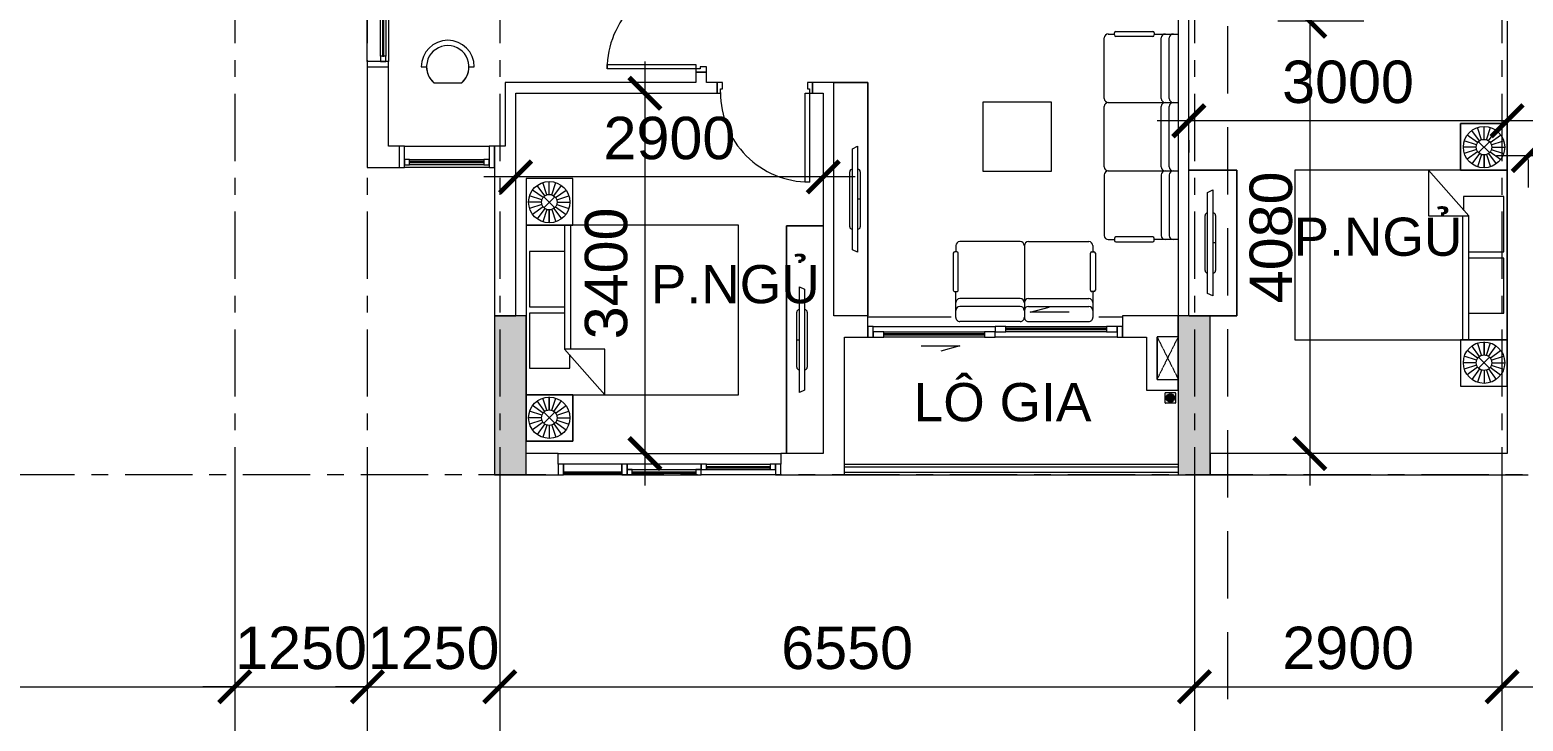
# Model space of a CAD drawing. Header units: millimetres. Extents: x -20144 to 126922, y -42414 to 48263.
# Drawn here: x 6019 to 20100, y -2325 to 4198 of the extents above; entities that cross this region are included whole.
import ezdxf

# ---------------------------------------------------------------- set-up
doc = ezdxf.new("R2010")
doc.units = ezdxf.units.MM
for name, pattern in [('Dash', [6.35, 3.175, -3.175]), ('Grid Line', [22.225, 12.7, -3.175, 3.175, -3.175]), ('HIDDEN2', [4.7625, 3.175, -1.5875])]:
    doc.linetypes.add(name, pattern=pattern)
for name, color, linetype, lineweight in [('A-DETL-GENF', 31, 'Continuous', 5), ('A-DETL-GENF-HDLN', 161, 'Dash', 5), ('CHU', 181, 'Continuous', 5), ('CUA', 31, 'Continuous', 9), ('DIM', 1, 'Continuous', 5), ('KI-HIEU-1', 151, 'Continuous', 9), ('LC.HA', 8, 'Continuous', 9), ('NET CAT', 3, 'Continuous', 5), ('NET THAY 1', 41, 'Continuous', 5), ('NET-CAT', 3, 'Continuous', 15), ('NET-THAY', 2, 'Continuous', 9), ('THIET BI', 44, 'Continuous', 5), ('THIET-BI', 44, 'Continuous', 5), ('TRUC', 225, 'Continuous', 5)]:
    doc.layers.add(name, color=color, linetype=linetype, lineweight=lineweight)
doc.styles.add('Arial_2', font='arial.ttf', dxfattribs={"height": 360})
doc.styles.add('TA1', font='arial.ttf')
doc.dimstyles.new('D_200_KTx2', dxfattribs={"dimtxt": 400, "dimasz": 300, "dimexe": 300, "dimexo": 300, "dimgap": 160, "dimtad": 1, "dimdec": 0, "dimzin": 9, "dimtxsty": 'TA1', "dimblk": 'ARCHTICK', "dimcen": 1, "dimdle": 300, "dimclrd": 256, "dimclre": 256, "dimclrt": 7, "dimadec": 0, "dimazin": 0, "dimtfac": 1, "dimtdec": 0, "dimtix": 1, "dimtmove": 1, "dimatfit": 3, "dimldrblk": 'ARCHTICK', "dimfxl": 0, "dimtolj": 1, "dimtzin": 0, "dimlwd": -1, "dimlwe": -1, "dimarcsym": 0})

# ---------------------------------------------------------------- blocks, each defined once
blk = doc.blocks.new('CUA LO GIA _LUA_ - CUA LO GIA _LUA_ 2400-1424749-MẶT BẰNG TẦNG 24')
at = {"layer": 'CUA'}
for p, q in [((332, 184), (511, 232)), ((697, 184), (332, 184)), ((-1150, 100), (-1200, 100)), ((-1200, 100), (-1200, 0)), ((-1150, 0), (-1150, 100)), ((-1150, 100), (0, 100)), ((-1050, 50), (-1150, 50)), ((-1150, 50), (-1150, 0)), ((-1150, 0), (-1050, 0)), ((-1050, 0), (-1050, 50)), ((-1050, 50), (-100, 50)), ((-100, 30), (-1050, 30)), ((-1050, 30), (-1050, 20)), ((-1050, 20), (-100, 20)), ((-100, 0), (-1050, 0)), ((0, 50), (-100, 50)), ((-100, 50), (-100, 0)), ((-100, 20), (-100, 30)), ((-100, 0), (0, 0)), ((100, 100), (0, 100)), ((0, 100), (0, 50)), ((0, 0), (0, 50)), ((0, 50), (100, 50)), ((100, 50), (100, 100)), ((100, 100), (1050, 100)), ((1050, 80), (100, 80)), ((100, 80), (100, 70)), ((100, 70), (1050, 70)), ((1050, 50), (100, 50)), ((1150, 100), (1050, 100)), ((1050, 100), (1050, 50)), ((1050, 70), (1050, 80)), ((1050, 50), (1150, 50)), ((1150, 50), (1150, 100)), ((1200, 100), (1150, 100)), ((1150, 100), (1150, 0)), ((1200, 0), (1200, 100)), ((-1200, 0), (-1150, 0)), ((-697, -134), (-332, -134)), ((-332, -134), (-511, -182)), ((1150, 0), (0, 0)), ((1150, 0), (1200, 0))]:
    blk.add_line(p, q, dxfattribs=at)
blk = doc.blocks.new('X-PHONG NGU 2 - X-PHONG NGU 2_Recovery_-1759957-MẶT BẰNG TẦNG 24')
at = {"layer": 'CUA'}
for p, q in [((-1000, 0), (-1050, 0)), ((-1050, 0), (-1050, -100)), ((-450, 0), (-1000, 0)), ((-1000, 0), (-1000, -75)), ((-1000, -100), (-1000, 0)), ((-450, -75), (-450, 0)), ((-400, 0), (-450, 0)), ((-450, 0), (-450, -100)), ((300, 0), (-400, 0)), ((-400, 0), (-400, -50)), ((-400, -100), (-400, 0)), ((300, -50), (300, 0)), ((350, 0), (300, 0)), ((300, 0), (300, -50)), ((350, -50), (350, 0)), ((350, 0), (950, 0)), ((1000, 0), (950, 0)), ((950, 0), (950, -50)), ((1050, 0), (1000, 0)), ((1000, 0), (1000, -100)), ((1000, -50), (1000, 0)), ((1050, -100), (1050, 0)), ((-1050, -100), (-1000, -100)), ((-450, -75), (-1000, -75)), ((-1000, -75), (-1000, -85)), ((-1000, -75), (-450, -75)), ((-1000, -85), (-450, -85)), ((-450, -100), (-1000, -100)), ((-450, -85), (-450, -75)), ((-450, -100), (-400, -100)), ((-400, -50), (300, -50)), ((-350, -50), (-400, -50)), ((-400, -50), (-400, -100)), ((-400, -100), (-350, -100)), ((-350, -100), (-350, -50)), ((250, -75), (-350, -75)), ((-350, -75), (-350, -85)), ((-350, -85), (250, -85)), ((250, -85), (-350, -85)), ((-350, -85), (-350, -100)), ((-350, -100), (250, -100)), ((300, -50), (250, -50)), ((250, -50), (250, -100)), ((250, -85), (250, -75)), ((250, -100), (250, -85)), ((250, -100), (300, -100)), ((300, -50), (350, -50)), ((300, -100), (300, -50)), ((1000, -100), (300, -100)), ((950, -25), (350, -25)), ((350, -25), (350, -35)), ((350, -35), (950, -35)), ((950, -35), (350, -35)), ((350, -35), (350, -50)), ((350, -50), (950, -50)), ((950, -35), (950, -25)), ((950, -50), (950, -35)), ((950, -50), (1000, -50)), ((1000, -100), (1050, -100))]:
    blk.add_line(p, q, dxfattribs=at)
blk = doc.blocks.new('Railing - Railing-1434362-MẶT BẰNG TẦNG 24')
at = {"layer": 'NET THAY 1'}
for p, q in [((13700, 50), (13700, 100)), ((13700, 100), (16848, 100, 0)), ((13700, 50), (16848, 50, 0)), ((16848, 100, 0), (16848, 50, 0))]:
    blk.add_line(p, q, dxfattribs=at)
blk = doc.blocks.new('X-SOFA - X-SOFA-1305587-MẶT BẰNG TẦNG 24')
at = {"layer": 'THIET BI'}
for p, q in [((-644, 993), (-296, 993)), ((-754, 361), (-754, 932)), ((-716, 969), (-658, 969)), ((-658, 960), (-658, 979)), ((-296, 946), (-644, 946)), ((-282, 979), (-282, 960)), ((-282, 969), (-104, 969)), ((-217, 361), (-217, 932)), ((-141, 361), (-141, 932)), ((-104, 969), (-54, 969)), ((-1250, 325), (-1900, 325)), ((-1900, 325), (-1900, -325)), ((-1900, 325), (-1900, -325)), ((-1250, 325), (-1900, 325)), ((-1250, -325), (-1250, 325)), ((-1250, -325), (-1250, 325)), ((-754, -285), (-754, 285)), ((-716, 323), (-104, 323)), ((-217, -285), (-217, 285)), ((-141, -285), (-141, 285)), ((-104, 323), (-54, 323)), ((-1900, -325), (-1250, -325)), ((-1900, -325), (-1250, -325)), ((-754, -361), (-754, -932)), ((-716, -323), (-54, -323)), ((-217, -361), (-217, -932)), ((-141, -361), (-141, -932)), ((-716, -969), (-658, -969)), ((-658, -960), (-658, -979)), ((-296, -946), (-644, -946)), ((-282, -979), (-282, -960)), ((-104, -969), (-282, -969)), ((-54, -969), (-104, -969)), ((-644, -993), (-296, -993))]:
    blk.add_line(p, q, dxfattribs=at)
for centre, radius, start, end in [((-644, 979), 14.1, 90, 180), ((-296, 979), 14.1, 360, 90), ((-716, 932), 37.7, 90, 180), ((-644, 960), 14.1, 180, 270), ((-296, 960), 14.1, 270, 0), ((-179, 932), 37.7, 90, 180), ((-104, 932), 37.7, 90, 180), ((-716, 361), 37.7, 180, 270), ((-716, 285), 37.7, 90, 180), ((-179, 361), 37.7, 180, 270), ((-179, 285), 37.7, 90, 180), ((-104, 361), 37.7, 180, 270), ((-104, 285), 37.7, 90, 180), ((-716, -285), 37.7, 180, 270), ((-716, -361), 37.7, 90, 180), ((-179, -285), 37.7, 180, 270), ((-179, -361), 37.7, 90, 180), ((-104, -285), 37.7, 180, 270), ((-104, -361), 37.7, 90, 180), ((-716, -932), 37.7, 180, 270), ((-644, -960), 14.1, 90, 180), ((-644, -979), 14.1, 180, 270), ((-296, -960), 14.1, 360, 90), ((-296, -979), 14.1, 270, 0), ((-179, -932), 37.7, 180, 270), ((-104, -932), 37.7, 180, 270)]:
    blk.add_arc(centre, radius, start, end, dxfattribs=at)
blk = doc.blocks.new('X-SOFA - X-SOFA-1424752-MẶT BẰNG TẦNG 24')
at = {"layer": 'THIET BI'}
for p, q in [((-754, 38), (-754, 608)), ((-716, 646), (-658, 646)), ((-658, 637), (-658, 656)), ((-644, 670), (-296, 670)), ((-296, 623), (-644, 623)), ((-282, 656), (-282, 637)), ((-282, 646), (-104, 646)), ((-217, 38), (-217, 608)), ((-141, 38), (-141, 608)), ((-104, 646), (-38, 646)), ((0, 38), (0, 608)), ((-716, 0), (-104, 0)), ((-104, 0), (-38, 0)), ((-754, -38), (-754, -608)), ((-217, -38), (-217, -608)), ((-141, -38), (-141, -608)), ((0, -38), (0, -608)), ((-716, -646), (-658, -646)), ((-658, -637), (-658, -656)), ((-296, -623), (-644, -623)), ((-644, -670), (-296, -670)), ((-282, -656), (-282, -637)), ((-104, -646), (-282, -646)), ((-38, -646), (-104, -646))]:
    blk.add_line(p, q, dxfattribs=at)
for centre, radius, start, end in [((-716, 608), 37.7, 90, 180), ((-644, 656), 14.1, 90, 180), ((-644, 637), 14.1, 180, 270), ((-296, 656), 14.1, 0, 90), ((-296, 637), 14.1, 270, 0), ((-179, 608), 37.7, 90, 180), ((-104, 608), 37.7, 90, 180), ((-38, 608), 37.7, 360, 90), ((-716, 38), 37.7, 180, 270), ((-179, 38), 37.7, 180, 270), ((-104, 38), 37.7, 180, 270), ((-38, 38), 37.7, 270, 0), ((-716, -38), 37.7, 90, 180), ((-179, -38), 37.7, 90, 180), ((-104, -38), 37.7, 90, 180), ((-38, -38), 37.7, 360, 90), ((-716, -608), 37.7, 180, 270), ((-644, -637), 14.1, 90, 180), ((-644, -656), 14.1, 180, 270), ((-296, -637), 14.1, 360, 90), ((-296, -656), 14.1, 270, 0), ((-179, -608), 37.7, 180, 270), ((-104, -608), 37.7, 180, 270), ((-38, -608), 37.7, 270, 0)]:
    blk.add_arc(centre, radius, start, end, dxfattribs=at)
blk = doc.blocks.new('X-TV - X-TV-1732794-MẶT BẰNG TẦNG 24')
at = {"layer": 'THIET BI'}
for p, q in [((2150, 346), (0, 346)), ((0, 346), (2150, 346)), ((2150, 0), (2150, 346)), ((2150, 346), (2150, 0)), ((575, 225), (1575, 225)), ((597, 175), (575, 225)), ((1552, 175), (597, 175)), ((815, 250), (1335, 250)), ((1335, 150), (815, 150)), ((1075, 250), (1075, 225)), ((1575, 225), (1552, 175))]:
    blk.add_line(p, q, dxfattribs=at)
for centre, start_param, end_param in [((815, 225), 0, 1.570796), ((815, 175), 1.570796, 3.141593), ((1335, 225), 4.712389, 6.283185), ((1335, 175), 3.141593, 4.712389)]:
    blk.add_ellipse(centre, major_axis=(0, 25), ratio=0.9, start_param=start_param, end_param=end_param, dxfattribs=at)
blk = doc.blocks.new('X-TV - X-TV-1732795-MẶT BẰNG TẦNG 24')
at = {"layer": 'THIET BI'}
for p, q in [((2200, 321), (0, 321)), ((0, 321), (0, 0)), ((0, 321), (2200, 321)), ((0, 0), (0, 321)), ((600, 225), (1600, 225)), ((623, 175), (600, 225)), ((1578, 175), (623, 175)), ((840, 250), (1360, 250)), ((1360, 150), (840, 150)), ((1100, 250), (1100, 225)), ((1600, 225), (1578, 175))]:
    blk.add_line(p, q, dxfattribs=at)
for centre, start_param, end_param in [((840, 225), 0, 1.570796), ((840, 175), 1.570796, 3.141593), ((1360, 225), 4.712389, 6.283185), ((1360, 175), 3.141593, 4.712389)]:
    blk.add_ellipse(centre, major_axis=(0, 25), ratio=0.9, start_param=start_param, end_param=end_param, dxfattribs=at)
blk = doc.blocks.new('X-GIUONG1 - X-GIUONG-1305651-MẶT BẰNG TẦNG 24')
at = {"layer": 'THIET BI'}
for p, q in [((-800, 0), (-1239, 0)), ((-1239, 0), (-1239, -439)), ((-1239, 0), (-800, 0)), ((-1239, -439), (-1239, 0)), ((-1076, -174), (-1174, -103)), ((-1060, -158), (-1131, -60)), ((-1039, -148), (-1077, -32)), ((-1017, -144), (-1017, -22)), ((-994, -148), (-956, -32)), ((-974, -158), (-902, -60)), ((-957, -174), (-859, -103)), ((-800, -439), (-800, 0)), ((800, 0), (-800, 0)), ((-800, 0), (-800, -2000)), ((800, 0), (-800, 0)), ((-800, 0), (-800, -439)), ((-800, 0), (-800, -2000)), ((-550, -30), (-550, -410)), ((-30, -30), (-550, -30)), ((-30, -360), (-30, -30)), ((30, -30), (30, -360)), ((550, -30), (30, -30)), ((550, -360), (550, -30)), ((1239, 0), (800, 0)), ((800, 0), (800, -439)), ((800, -2000), (800, 0)), ((1239, 0), (800, 0)), ((800, 0), (800, -439)), ((800, -2000), (800, 0)), ((957, -174), (859, -103)), ((974, -158), (902, -60)), ((994, -148), (956, -32)), ((1017, -144), (1017, -22)), ((1039, -148), (1077, -32)), ((1060, -158), (1131, -60)), ((1076, -174), (1174, -103)), ((1239, -439), (1239, 0)), ((1239, -439), (1239, 0)), ((-1090, -217), (-1212, -217)), ((-1086, -195), (-1202, -157)), ((-1086, -240), (-1202, -278)), ((-1076, -260), (-1174, -332)), ((-1060, -277), (-1131, -375)), ((-1068, -269), (-965, -166)), ((-1068, -166), (-965, -269)), ((-974, -277), (-902, -375)), ((-957, -260), (-859, -332)), ((-947, -195), (-831, -157)), ((-947, -240), (-831, -278)), ((-943, -217), (-821, -217)), ((-821, -217), (-943, -217)), ((943, -217), (821, -217)), ((821, -217), (943, -217)), ((947, -195), (831, -157)), ((947, -240), (831, -278)), ((957, -260), (859, -332)), ((974, -277), (902, -375)), ((1068, -269), (965, -166)), ((1068, -166), (965, -269)), ((1060, -277), (1131, -375)), ((1076, -260), (1174, -332)), ((1086, -195), (1202, -157)), ((1086, -240), (1202, -278)), ((1090, -217), (1212, -217)), ((-1039, -287), (-1077, -403)), ((-1017, -291), (-1017, -412)), ((-994, -287), (-956, -403)), ((-370, -360), (-800, -740)), ((-550, -410), (-420, -410)), ((-370, -740), (-370, -360)), ((800, -360), (-370, -360)), ((-370, -420), (800, -420)), ((994, -287), (956, -403)), ((1017, -291), (1017, -412)), ((1039, -287), (1077, -403)), ((-1239, -439), (-800, -439)), ((-800, -439), (-1239, -439)), ((800, -439), (1239, -439)), ((800, -439), (1239, -439)), ((-800, -740), (-370, -740)), ((-800, -2000), (800, -2000)), ((-800, -2000), (800, -2000))]:
    blk.add_line(p, q, dxfattribs=at)
for centre, radius in [((-1017, -217), 195), ((1017, -217), 195), ((-1017, -217), 73.2), ((1017, -217), 73.2)]:
    blk.add_circle(centre, radius, dxfattribs=at)
blk = doc.blocks.new('CUA PHONG NGU - Type 1-1365721-MẶT BẰNG TẦNG 24')
at = {"layer": 'CUA'}
for p, q in [((-318, 890), (-278, 890)), ((-318, 52), (-318, 890)), ((-278, 890), (-278, 52)), ((-278, 52), (-318, 52))]:
    blk.add_line(p, q, dxfattribs=at)
at = {"layer": 'CUA', "lineweight": 5}
for p, q in [((-319, 52), (-349, 52)), ((-349, 52), (-349, -48)), ((-319, 11), (-319, 52)), ((-299, 11), (-319, 11)), ((-299, -48), (-299, 11)), ((521, 11), (501, 11)), ((501, 11), (501, -48)), ((551, 52), (521, 52)), ((521, 52), (521, 11)), ((551, -48), (551, 52)), ((-349, -48), (-299, -48)), ((501, -48), (551, -48))]:
    blk.add_line(p, q, dxfattribs=at)
blk.add_arc((-318, 52), 838, 359.5, 90, dxfattribs=at)
blk = doc.blocks.new('X-TV - X-TV-1732796-MẶT BẰNG TẦNG 24')
at = {"layer": 'THIET BI'}
for p, q in [((1375, 450), (0, 450)), ((0, 450), (0, 0)), ((0, 450), (1375, 450)), ((0, 0), (0, 450)), ((1375, 0), (1375, 450)), ((1375, 450), (1375, 0)), ((187, 225), (1187, 225)), ((210, 175), (187, 225)), ((1165, 175), (210, 175)), ((427, 250), (947, 250)), ((947, 150), (427, 150)), ((687, 250), (687, 225)), ((1187, 225), (1165, 175))]:
    blk.add_line(p, q, dxfattribs=at)
for centre, start_param, end_param in [((427, 225), 0, 1.570796), ((427, 175), 1.570796, 3.141593), ((947, 225), 4.712389, 6.283185), ((947, 175), 3.141593, 4.712389)]:
    blk.add_ellipse(centre, major_axis=(0, 25), ratio=0.9, start_param=start_param, end_param=end_param, dxfattribs=at)
blk = doc.blocks.new('X-PHONG NGU 5 - X-PHONG NGU 2_Recovery_-1424810-MẶT BẰNG TẦNG 24')
at = {"layer": 'CUA'}
for p, q in [((-550, 100), (-600, 100)), ((-600, 100), (-600, -100)), ((-550, -100), (-550, 100)), ((-550, 100), (550, 100)), ((600, 100), (550, 100)), ((550, 100), (550, -100)), ((600, -100), (600, 100)), ((-600, -100), (-550, -100)), ((-500, -25), (-550, -25)), ((-550, -25), (-550, -75)), ((-550, -75), (-500, -75)), ((550, -100), (-550, -100)), ((-500, -75), (-500, -25)), ((-500, -25), (500, -25)), ((500, -45), (-500, -45)), ((-500, -45), (-500, -55)), ((-500, -55), (500, -55)), ((500, -75), (-500, -75)), ((550, -25), (500, -25)), ((500, -25), (500, -75)), ((500, -55), (500, -45)), ((500, -75), (550, -75)), ((550, -75), (550, -25)), ((550, -100), (600, -100))]:
    blk.add_line(p, q, dxfattribs=at)
blk = doc.blocks.new('X-PHONG NGU 5 - X-PHONG NGU 900-1424748-MẶT BẰNG TẦNG 24')
at = {"layer": 'CUA'}
for p, q in [((-400, 100), (-450, 100)), ((-450, 100), (-450, -100)), ((-400, -100), (-400, 100)), ((-400, 100), (400, 100)), ((450, 100), (400, 100)), ((400, 100), (400, -100)), ((450, -100), (450, 100)), ((-450, -100), (-400, -100)), ((-350, -25), (-400, -25)), ((-400, -25), (-400, -75)), ((-400, -75), (-350, -75)), ((400, -100), (-400, -100)), ((-350, -75), (-350, -25)), ((-350, -25), (350, -25)), ((350, -45), (-350, -45)), ((-350, -45), (-350, -55)), ((-350, -55), (350, -55)), ((350, -75), (-350, -75)), ((400, -25), (350, -25)), ((350, -25), (350, -75)), ((350, -55), (350, -45)), ((350, -75), (400, -75)), ((400, -75), (400, -25)), ((400, -100), (450, -100))]:
    blk.add_line(p, q, dxfattribs=at)
blk = doc.blocks.new('X-GHE BAR - X-GHE BAR-1305631-MẶT BẰNG TẦNG 24')
at = {"layer": 'THIET BI'}
for p, q in [((-250, -250), (-200, -250)), ((-250, -250), (-200, -250)), ((200, -250), (250, -250)), ((200, -250), (250, -250)), ((-132, -400), (132, -400)), ((-132, -400), (132, -400))]:
    blk.add_line(p, q, dxfattribs=at)
for radius, start, end in [(250, 0, 180), (250, 0, 180), (200, 311.4096, 228.5904), (200, 180, 228.5904), (200, 311.4096, 0)]:
    blk.add_arc((0, -250), radius, start, end, dxfattribs=at)
blk = doc.blocks.new('Family1 - Family1 2-1425497-MẶT BẰNG TẦNG 24')
at = {"layer": 'A-DETL-GENF'}
for p, q in [((200, 401), (0, 401)), ((0, 401), (0, 0)), ((200, 0), (200, 401)), ((0, 0), (200, 0))]:
    blk.add_line(p, q, dxfattribs=at)
at = {"layer": 'A-DETL-GENF-HDLN'}
for p, q in [((0, 401), (200, 1)), ((0, 0), (200, 400))]:
    blk.add_line(p, q, dxfattribs=at)
blk = doc.blocks.new('_ARCHTICK')
at = {"color": 0, "linetype": 'ByBlock', "const_width": 0.15}
blk.add_lwpolyline([(-0.5, -0.5), (0.5, 0.5)], dxfattribs=at)
blk = doc.blocks.new('*D181')
at = {"layer": 'Defpoints', "color": 0, "transparency": 16777216}
for p in [(1501, 0), (7951, 0), (7951, -2000)]:
    blk.add_point(p, dxfattribs=at)
at = {"layer": 'DIM', "transparency": 16777216}
for p, q in [((1501, -300), (1501, -2300)), ((7951, -300), (7951, -2300)), ((1201, -2000), (8251, -2000))]:
    blk.add_line(p, q, dxfattribs=at)
at = {"layer": 'DIM', "transparency": 16777216, "xscale": 300, "yscale": 300, "zscale": 300, "rotation": 180}
blk.add_blockref('_ARCHTICK', (1501, -2000), dxfattribs=at)
at = {"layer": 'DIM', "transparency": 16777216, "xscale": 300, "yscale": 300, "zscale": 300}
blk.add_blockref('_ARCHTICK', (7951, -2000), dxfattribs=at)
at = {"layer": 'DIM', "color": 7, "transparency": 16777216, "insert": (4726, -1636), "char_height": 400, "attachment_point": 5, "style": 'TA1'}
blk.add_mtext('\\A1;6450', dxfattribs=at)
blk = doc.blocks.new('*D182')
at = {"layer": 'Defpoints', "color": 0, "transparency": 16777216}
for p in [(7951, 0), (9201, 0), (9201, -2000)]:
    blk.add_point(p, dxfattribs=at)
at = {"layer": 'DIM', "transparency": 16777216}
for p, q in [((7951, -300), (7951, -2300)), ((9201, -300), (9201, -2300)), ((7951, -2000), (7651, -2000)), ((7951, -2000), (9201, -2000)), ((9201, -2000), (9501, -2000))]:
    blk.add_line(p, q, dxfattribs=at)
at = {"layer": 'DIM', "transparency": 16777216, "xscale": 300, "yscale": 300, "zscale": 300}
blk.add_blockref('_ARCHTICK', (7951, -2000), dxfattribs=at)
at = {"layer": 'DIM', "transparency": 16777216, "xscale": 300, "yscale": 300, "zscale": 300, "rotation": 180}
blk.add_blockref('_ARCHTICK', (9201, -2000), dxfattribs=at)
at = {"layer": 'DIM', "color": 7, "transparency": 16777216, "insert": (8576, -1636), "char_height": 400, "attachment_point": 5, "style": 'TA1'}
blk.add_mtext('\\A1;1250', dxfattribs=at)
blk = doc.blocks.new('*D183')
at = {"layer": 'Defpoints', "color": 0, "transparency": 16777216}
for p in [(17001, 0), (19901, 0), (19901, -2000)]:
    blk.add_point(p, dxfattribs=at)
at = {"layer": 'DIM', "transparency": 16777216}
for p, q in [((17001, -300), (17001, -2300)), ((19901, -300), (19901, -2300)), ((16701, -2000), (20201, -2000))]:
    blk.add_line(p, q, dxfattribs=at)
at = {"layer": 'DIM', "transparency": 16777216, "xscale": 300, "yscale": 300, "zscale": 300, "rotation": 180}
blk.add_blockref('_ARCHTICK', (17001, -2000), dxfattribs=at)
at = {"layer": 'DIM', "transparency": 16777216, "xscale": 300, "yscale": 300, "zscale": 300}
blk.add_blockref('_ARCHTICK', (19901, -2000), dxfattribs=at)
at = {"layer": 'DIM', "color": 7, "transparency": 16777216, "insert": (18451, -1636), "char_height": 400, "attachment_point": 5, "style": 'TA1'}
blk.add_mtext('\\A1;2900', dxfattribs=at)
blk = doc.blocks.new('*D184')
at = {"layer": 'Defpoints', "color": 0, "transparency": 16777216}
for p in [(19901, 0), (23451, 0), (23451, -2000)]:
    blk.add_point(p, dxfattribs=at)
at = {"layer": 'DIM', "transparency": 16777216}
for p, q in [((19901, -300), (19901, -2300)), ((23451, -300), (23451, -2300)), ((19601, -2000), (23751, -2000))]:
    blk.add_line(p, q, dxfattribs=at)
at = {"layer": 'DIM', "transparency": 16777216, "xscale": 300, "yscale": 300, "zscale": 300, "rotation": 180}
blk.add_blockref('_ARCHTICK', (19901, -2000), dxfattribs=at)
at = {"layer": 'DIM', "transparency": 16777216, "xscale": 300, "yscale": 300, "zscale": 300}
blk.add_blockref('_ARCHTICK', (23451, -2000), dxfattribs=at)
at = {"layer": 'DIM', "color": 7, "transparency": 16777216, "insert": (21676, -1636), "char_height": 400, "attachment_point": 5, "style": 'TA1'}
blk.add_mtext('\\A1;3550', dxfattribs=at)
blk = doc.blocks.new('A$C043A1407')
at = {"layer": 'LC.HA'}
h = blk.add_hatch(color=256, dxfattribs=at)
h.dxf.hatch_style = 1
h.paths.add_polyline_path([(-12050, -15050), (-12350, -15050), (-12350, -16550), (-12050, -16550)])
h = blk.add_hatch(color=256, dxfattribs=at)
h.dxf.hatch_style = 1
h.paths.add_polyline_path([(-5602, -15050), (-5902, -15050), (-5902, -16550), (-5602, -16550)])
at = {"ltscale": 1000}
for points in [[(-12050, -15050), (-12350, -15050), (-12350, -16550), (-12050, -16550)], [(-5602, -15050), (-5902, -15050), (-5902, -16550), (-5602, -16550)]]:
    blk.add_lwpolyline(points, close=True, dxfattribs=at)
blk = doc.blocks.new('X-PHEU - X-PHEU-1231512-MẶT BẰNG TẦNG 23')
at = {"layer": 'THIET-BI'}
for p, q in [((25, 29), (25, 121)), ((29, 125), (121, 125)), ((121, 25), (29, 25)), ((42, 90), (42, 60)), ((47, 52), (47, 98)), ((52, 103), (52, 47)), ((58, 44), (58, 106)), ((62, 109), (62, 41)), ((68, 40), (68, 110)), ((72, 111), (72, 78)), ((72, 72), (72, 39)), ((77, 78), (77, 111)), ((77, 39), (77, 72)), ((82, 110), (82, 40)), ((88, 41), (88, 109)), ((92, 106), (92, 44)), ((97, 47), (97, 103)), ((102, 98), (102, 52)), ((107, 60), (107, 90)), ((125, 121), (125, 29))]:
    blk.add_line(p, q, dxfattribs=at)
blk.add_circle((75, 75), 40, dxfattribs=at)
for centre, radius, start, end in [((29, 121), 4, 90, 180), ((29, 29), 4, 180, 270), ((75, 75), 36, 139.8082, 154.5256), ((75, 75), 36, 205.4744, 220.1918), ((75, 75), 36, 119.0853, 128.6822), ((75, 75), 36, 231.3178, 240.9147), ((75, 75), 36, 102.0247, 110.3175), ((75, 75), 36, 249.6825, 257.9753), ((75, 75), 4, 128.6822, 231.3178), ((75, 75), 36, 90, 93.9821), ((75, 75), 36, 266.0179, 270), ((75, 75), 36, 86.0179, 90), ((75, 75), 36, 270, 273.9821), ((75, 75), 4, 308.6822, 51.3178), ((75, 75), 36, 69.6825, 77.9753), ((75, 75), 36, 282.0247, 290.3175), ((75, 75), 36, 51.3178, 60.9147), ((75, 75), 36, 299.0853, 308.6822), ((75, 75), 36, 25.4744, 40.1918), ((75, 75), 36, 319.8082, 334.5256), ((121, 121), 4, 0, 90), ((121, 29), 4, 270, 360)]:
    blk.add_arc(centre, radius, start, end, dxfattribs=at)
blk = doc.blocks.new('*D244')
at = {"layer": 'Defpoints', "color": 0, "transparency": 16777216}
for p in [(9201, 0), (10451, 0), (10451, -2000)]:
    blk.add_point(p, dxfattribs=at)
at = {"layer": 'DIM', "transparency": 16777216}
for p, q in [((9201, -300), (9201, -2300)), ((10451, -300), (10451, -2300)), ((9201, -2000), (8901, -2000)), ((9201, -2000), (10451, -2000)), ((10451, -2000), (10751, -2000))]:
    blk.add_line(p, q, dxfattribs=at)
at = {"layer": 'DIM', "transparency": 16777216, "xscale": 300, "yscale": 300, "zscale": 300}
blk.add_blockref('_ARCHTICK', (9201, -2000), dxfattribs=at)
at = {"layer": 'DIM', "transparency": 16777216, "xscale": 300, "yscale": 300, "zscale": 300, "rotation": 180}
blk.add_blockref('_ARCHTICK', (10451, -2000), dxfattribs=at)
at = {"layer": 'DIM', "color": 7, "transparency": 16777216, "insert": (9826, -1636), "char_height": 400, "attachment_point": 5, "style": 'TA1'}
blk.add_mtext('\\A1;1250', dxfattribs=at)
blk = doc.blocks.new('*D245')
at = {"layer": 'Defpoints', "color": 0, "transparency": 16777216}
for p in [(10451, 0), (17001, -4), (17001, -2000)]:
    blk.add_point(p, dxfattribs=at)
at = {"layer": 'DIM', "transparency": 16777216}
for p, q in [((10451, -300), (10451, -2300)), ((17001, -304), (17001, -2300)), ((10151, -2000), (17301, -2000))]:
    blk.add_line(p, q, dxfattribs=at)
at = {"layer": 'DIM', "transparency": 16777216, "xscale": 300, "yscale": 300, "zscale": 300, "rotation": 180}
blk.add_blockref('_ARCHTICK', (10451, -2000), dxfattribs=at)
at = {"layer": 'DIM', "transparency": 16777216, "xscale": 300, "yscale": 300, "zscale": 300}
blk.add_blockref('_ARCHTICK', (17001, -2000), dxfattribs=at)
at = {"layer": 'DIM', "color": 7, "transparency": 16777216, "insert": (13726, -1636), "char_height": 400, "attachment_point": 5, "style": 'TA1'}
blk.add_mtext('\\A1;6550', dxfattribs=at)
blk = doc.blocks.new('*D273')
at = {"layer": 'Defpoints', "color": 0, "transparency": 16777216}
for p in [(20149, 3274), (23398, 3274, 0), (20149, 3011)]:
    blk.add_point(p, dxfattribs=at)
at = {"layer": 'DIM', "transparency": 16777216}
for p, q in [((23698, 3011), (19849, 3011)), ((20149, 2974), (20149, 2711)), ((23398, 2974), (23398, 2711))]:
    blk.add_line(p, q, dxfattribs=at)
at = {"layer": 'DIM', "transparency": 16777216, "xscale": 300, "yscale": 300, "zscale": 300, "rotation": 180}
blk.add_blockref('_ARCHTICK', (20149, 3011), dxfattribs=at)
at = {"layer": 'DIM', "transparency": 16777216, "xscale": 300, "yscale": 300, "zscale": 300}
blk.add_blockref('_ARCHTICK', (23398, 3011), dxfattribs=at)
at = {"layer": 'DIM', "color": 7, "transparency": 16777216, "insert": (21774, 3375), "char_height": 400, "attachment_point": 5, "style": 'TA1'}
blk.add_mtext('\\A1;3250', dxfattribs=at)
blk = doc.blocks.new('*D274')
at = {"layer": 'Defpoints', "color": 0, "transparency": 16777216}
for p in [(19949, 3563), (16948, 3456), (16948, 3340)]:
    blk.add_point(p, dxfattribs=at)
at = {"layer": 'DIM', "transparency": 16777216}
for p, q in [((20249, 3340), (16648, 3340)), ((19949, 3263), (19949, 3040)), ((16948, 3156), (16948, 3040))]:
    blk.add_line(p, q, dxfattribs=at)
at = {"layer": 'DIM', "transparency": 16777216, "xscale": 300, "yscale": 300, "zscale": 300, "rotation": 180}
blk.add_blockref('_ARCHTICK', (16948, 3340), dxfattribs=at)
at = {"layer": 'DIM', "transparency": 16777216, "xscale": 300, "yscale": 300, "zscale": 300}
blk.add_blockref('_ARCHTICK', (19949, 3340), dxfattribs=at)
at = {"layer": 'DIM', "color": 7, "transparency": 16777216, "insert": (18449, 3705), "char_height": 400, "attachment_point": 5, "style": 'TA1'}
blk.add_mtext('\\A1;3000', dxfattribs=at)
blk = doc.blocks.new('*D275')
at = {"layer": 'Defpoints', "color": 0, "transparency": 16777216}
for p in [(18897, 4280), (18088, 200), (18897, 200, 0)]:
    blk.add_point(p, dxfattribs=at)
at = {"layer": 'DIM', "transparency": 16777216}
for p, q in [((18088, 4580), (18088, -100)), ((18597, 4280), (17788, 4280)), ((18597, 200), (17788, 200))]:
    blk.add_line(p, q, dxfattribs=at)
at = {"layer": 'DIM', "transparency": 16777216, "xscale": 300, "yscale": 300, "zscale": 300}
for p, rotation in [((18088, 4280), 90), ((18088, 200), 270)]:
    blk.add_blockref('_ARCHTICK', p, dxfattribs=dict(at, rotation=rotation))
at = {"layer": 'DIM', "color": 7, "transparency": 16777216, "insert": (17724, 2240), "char_height": 400, "attachment_point": 5, "rotation": 90, "style": 'TA1'}
blk.add_mtext('\\A1;4080', dxfattribs=at)
blk = doc.blocks.new('*D276')
at = {"layer": 'Defpoints', "color": 0, "transparency": 16777216}
for p in [(10600, 3013), (13500, 2912), (10600, 2811)]:
    blk.add_point(p, dxfattribs=at)
at = {"layer": 'DIM', "transparency": 16777216}
for p, q in [((13800, 2811), (10300, 2811)), ((10600, 2713), (10600, 2511)), ((13500, 2612), (13500, 2511))]:
    blk.add_line(p, q, dxfattribs=at)
at = {"layer": 'DIM', "transparency": 16777216, "xscale": 300, "yscale": 300, "zscale": 300, "rotation": 180}
blk.add_blockref('_ARCHTICK', (10600, 2811), dxfattribs=at)
at = {"layer": 'DIM', "transparency": 16777216, "xscale": 300, "yscale": 300, "zscale": 300}
blk.add_blockref('_ARCHTICK', (13500, 2811), dxfattribs=at)
at = {"layer": 'DIM', "color": 7, "transparency": 16777216, "insert": (12050, 3175), "char_height": 400, "attachment_point": 5, "style": 'TA1'}
blk.add_mtext('\\A1;2900', dxfattribs=at)
blk = doc.blocks.new('*D277')
at = {"layer": 'Defpoints', "color": 0, "transparency": 16777216}
for p in [(11392, 3600), (11392, 200), (11819, 200)]:
    blk.add_point(p, dxfattribs=at)
at = {"layer": 'DIM', "transparency": 16777216}
for p, q in [((11819, 3900), (11819, -100)), ((11692, 3600), (12119, 3600)), ((11692, 200), (12119, 200))]:
    blk.add_line(p, q, dxfattribs=at)
at = {"layer": 'DIM', "transparency": 16777216, "xscale": 300, "yscale": 300, "zscale": 300}
for p, rotation in [((11819, 3600), 90), ((11819, 200), 270)]:
    blk.add_blockref('_ARCHTICK', p, dxfattribs=dict(at, rotation=rotation))
at = {"layer": 'DIM', "color": 7, "transparency": 16777216, "insert": (11455, 1900), "char_height": 400, "attachment_point": 5, "rotation": 90, "style": 'TA1'}
blk.add_mtext('\\A1;3400', dxfattribs=at)

msp = doc.modelspace()

# ---------------------------------------------------------------- linework, layer by layer
at = {"layer": 'KI-HIEU-1', "linetype": 'HIDDEN2', "ltscale": 200}
msp.add_line((17315.5, -7833.5), (17315.5, 45196.8), dxfattribs=at)
at = {"layer": 'NET-CAT'}
for p, q in [((16848.5, 7999.9), (16848.5, 1499.9)), ((16948.5, 1499.9), (16948.5, 7899.9)), ((19948.5, 4280), (19948.5, 199.9)), ((9200.5, 3849.9), (9200.5, 2900.1)), ((9400.5, 3100.1), (9400.5, 3849.9)), ((12300.1, 3700), (10500.3, 3700)), ((10500.3, 3700), (10500.3, 3100.1)), ((12300.1, 3800), (12300.1, 3700)), ((12400.1, 3800), (12300.1, 3800)), ((12400.1, 3700), (12400.1, 3800)), ((12500.1, 3700), (12400.1, 3700)), ((12500.1, 3600), (12500.1, 3700)), ((13600.1, 3700), (13400.1, 3700)), ((13400.1, 3700), (13400.1, 3600)), ((13600.1, 1499.9), (13600.1, 3700)), ((10600.3, 1499.9), (10600.3, 3600)), ((10600.3, 3600), (12500.1, 3600)), ((13400.1, 3600), (13500.1, 3600)), ((13500.1, 3600), (13500.1, 200)), ((9502.6, 3100.1), (9400.5, 3100.1)), ((10400.3, 3100.1), (10400.3, 1499.9)), ((10500.3, 3100.1), (10400.3, 3100.1)), ((9200.5, 2900.1), (9502.6, 2900.1)), ((10400.3, 1499.9), (10600.3, 1499.9)), ((13921.3, 1499.9), (13600.1, 1499.9)), ((13921.3, 1299.9), (13921.3, 1499.9)), ((16848.5, 1499.9), (16321.3, 1499.9)), ((16321.3, 1499.9), (16321.3, 1299.9)), ((16848.5, 1300.8), (16848.5, 1499.9)), ((13700.1, -0.1, 0), (13700.1, 1299.9)), ((13700.1, 1299.9), (13921.3, 1299.9)), ((16321.3, 1299.9), (16548.4, 1299.9)), ((16548.4, 1299.9), (16548.4, 799.9)), ((16648.5, 899.9), (16648.5, 1299.9)), ((16848.5, 799.9), (16848.5, 899.9)), ((16548.4, 799.9), (16848.5, 799.9)), ((11000.1, 199.9), (10700.5, 199.9)), ((11000.1, 99.9), (11000.1, 199.9)), ((13500.1, 199.9), (13100.1, 199.9)), ((13100.1, 199.9), (13100.1, 99.9)), ((19948.5, 199.9), (17148.5, 199.9, 0)), ((17148.5, 199.9, 0), (17148.5, -0.1, 0)), ((10700.3, -0.1), (11000.1, -0.1)), ((13100.1, -0.1), (13700.1, -0.1)), ((17148.5, -0.1, 0), (20148.5, -0.1))]:
    msp.add_line(p, q, dxfattribs=at)
msp.add_lwpolyline([(16648.5, 899.9), (16848.5, 899.9)], dxfattribs=at)
at = {"layer": 'NET-THAY'}
for p, q in [((13921.3, 1489.9), (14706.7, 1489.9)), ((16097.9, 1489.9), (16321.3, 1489.9)), ((11000.1, 199.9), (13100.1, 199.9)), ((13700.1, 99.8, 0), (16848.5, 99.8, 0)), ((13700.1, -0.1, 0), (16848.5, -0.1))]:
    msp.add_line(p, q, dxfattribs=at)
at = {"layer": 'TRUC', "linetype": 'Grid Line', "ltscale": 50}
for p, q in [((7950.5, 43599.9), (7950.5, -4500.1)), ((9200.5, 43599.9), (9200.5, -7167.6)), ((10450.5, 43599.9), (10450.5, -4500.1)), ((17000.5, 43599.9), (17000.5, -4500.1)), ((19900.5, 43599.9), (19900.5, -4500.1)), ((42000.5, -0.1), (-12092.4, -0.1))]:
    msp.add_line(p, q, dxfattribs=at)

# ---------------------------------------------------------------- block references
at = {"layer": 'A-DETL-GENF'}
msp.add_blockref('Family1 - Family1 2-1425497-MẶT BẰNG TẦNG 24', (16648.5, 899.9), dxfattribs=at)
at = {"layer": 'CUA'}
for name, p, rotation in [('X-PHONG NGU 5 - X-PHONG NGU 2_Recovery_-1424810-MẶT BẰNG TẦNG 24', (9300.5, 4449.9), 89.99999999999991), ('CUA PHONG NGU - Type 1-1365721-MẶT BẰNG TẦNG 24', (12352.3, 4148.5), 89.99999999999953), ('CUA PHONG NGU - Type 1-1365721-MẶT BẰNG TẦNG 24', (13051.5, 3652.2), 180), ('CUA LO GIA _LUA_ - CUA LO GIA _LUA_ 2400-1424749-MẶT BẰNG TẦNG 24', (15121.3, 1399.9), 180)]:
    msp.add_blockref(name, p, dxfattribs=dict(at, rotation=rotation))
for name, p in [('X-PHONG NGU 5 - X-PHONG NGU 900-1424748-MẶT BẰNG TẦNG 24', (9950.3, 3000.1)), ('X-PHONG NGU 2 - X-PHONG NGU 2_Recovery_-1759957-MẶT BẰNG TẦNG 24', (12050.1, 99.9))]:
    msp.add_blockref(name, p, dxfattribs=at)
at = {"layer": 'NET CAT'}
msp.add_blockref('A$C043A1407', (22750.3, 16550), dxfattribs=at)
at = {"layer": 'NET THAY 1'}
msp.add_blockref('Railing - Railing-1434362-MẶT BẰNG TẦNG 24', (0, -24.9, 0), dxfattribs=at)
at = {"layer": 'THIET BI'}
for name, p in [('X-GHE BAR - X-GHE BAR-1305631-MẶT BẰNG TẦNG 24', (9959.8, 4099.8)), ('X-SOFA - X-SOFA-1305587-MẶT BẰNG TẦNG 24', (16904.3, 3189.7))]:
    msp.add_blockref(name, p, dxfattribs=at)
for name, p, rotation in [('X-TV - X-TV-1732795-MẶT BẰNG TẦNG 24', (13600.1, 3700), 269.9999999999991), ('X-GIUONG1 - X-GIUONG-1305651-MẶT BẰNG TẦNG 24', (19948.5, 2074.6), 269.9999999999991), ('X-TV - X-TV-1732796-MẶT BẰNG TẦNG 24', (16950.5, 2874.6), 269.9999999999997), ('X-GIUONG1 - X-GIUONG-1305651-MẶT BẰNG TẦNG 24', (10700, 1555.4), 89.99999999999933), ('X-TV - X-TV-1732794-MẶT BẰNG TẦNG 24', (13500.1, 199.9), 89.99999999999933), ('X-SOFA - X-SOFA-1424752-MẶT BẰNG TẦNG 24', (15396.8, 1446.2), 269.9999999999995)]:
    msp.add_blockref(name, p, dxfattribs=dict(at, rotation=rotation))
at = {"layer": 'THIET-BI', "rotation": 180}
msp.add_blockref('X-PHEU - X-PHEU-1231512-MẶT BẰNG TẦNG 23', (16848.7, 799.9, 0), dxfattribs=at)

# ---------------------------------------------------------------- texts
at = {"layer": 'CHU', "color": 7, "char_height": 360, "attachment_point": 3, "line_spacing_factor": 0.936439, "style": 'Arial_2'}
for s, insert, width in [('\\pt2540.0016,5079.9996,7620.0012,10159.9992,12700.0008,15239.9988,17780.0004,20319.9984,22860,25400.0016,27939.9996,30480.0012,33019.9992,35560.0008,38099.9988,40640.0004,43179.9984,45720,48260.0016,50799.9996,53340.0012,55879.9992,58420.0008,60959.9988,63500.0004,66039.9984,68580,71120.0016,73659.9996,76200.0012,78739.9992,81280.0008;P.NGỦ', (19527.5, 2426.3), 1577.62), ('\\pt2540.0016,5079.9996,7620.0012,10159.9992,12700.0008,15239.9988,17780.0004,20319.9984,22860,25400.0016,27939.9996,30480.0012,33019.9992,35560.0008,38099.9988,40640.0004,43179.9984,45720,48260.0016,50799.9996,53340.0012,55879.9992,58420.0008,60959.9988,63500.0004,66039.9984,68580,71120.0016,73659.9996,76200.0012,78739.9992,81280.0008;P.NGỦ', (13466.9, 1978.5), 1577.62), ('\\pt2540.0016,5079.9996,7620.0012,10159.9992,12700.0008,15239.9988,17780.0004,20319.9984,22860,25400.0016,27939.9996,30480.0012,33019.9992,35560.0008,38099.9988,40640.0004,43179.9984,45720,48260.0016,50799.9996,53340.0012,55879.9992,58420.0008,60959.9988,63500.0004,66039.9984,68580,71120.0016,73659.9996,76200.0012,78739.9992,81280.0008;LÔ GIA', (16029.4, 865.6), 2048.826)]:
    msp.add_mtext(s, dxfattribs=dict(at, insert=insert, width=width))

# ---------------------------------------------------------------- dimensions: what is measured, and where the dimension line sits
at = {"layer": 'DIM'}
for base, p1, p2, picture, middle in [((18088, 199.9), (18897.3, 4280), (18897.3, 199.9, 0), '*D275', (17723.7, 2240)), ((11819.2, 199.9), (11392.1, 3600), (11392.1, 199.9), '*D277', (11454.8, 1900))]:
    dim = msp.add_linear_dim(base=base, p1=p1, p2=p2, angle=90, dimstyle='D_200_KTx2', dxfattribs=at)
    dim.commit()
    dim.dimension.update_dxf_attribs({"geometry": picture, "text_midpoint": middle})
for base, p1, p2, picture, middle in [((16948.5, 3340.2), (19948.5, 3563), (16948.5, 3455.7), '*D274', (18448.5, 3704.6)), ((20148.5, 3010.6), (23398.5, 3274.3, 0), (20148.5, 3274.3), '*D273', (21773.5, 3375)), ((10600.3, 2810.8), (13500.1, 2911.8), (10600.3, 3012.8), '*D276', (12050.2, 3175.1)), ((7950.5, -2000.1), (1500.5, -0.1), (7950.5, -0.1), '*D181', (4725.5, -1635.8)), ((9200.5, -2000.1), (7950.5, -0.1), (9200.5, -0.1), '*D182', (8575.5, -1635.8)), ((10450.5, -2000.1), (9200.5, -0.1), (10450.5, -0.1), '*D244', (9825.5, -1635.8)), ((17000.5, -2000.1), (10450.5, -0.1), (17000.5, -4.4), '*D245', (13725.5, -1635.8)), ((19900.5, -2000.1), (17000.5, -0.1), (19900.5, -0.1), '*D183', (18450.5, -1635.8)), ((23450.5, -2000.1), (19900.5, -0.1), (23450.5, -0.1), '*D184', (21675.5, -1635.7))]:
    dim = msp.add_linear_dim(base=base, p1=p1, p2=p2, dimstyle='D_200_KTx2', dxfattribs=at)
    dim.commit()
    dim.dimension.update_dxf_attribs({"geometry": picture, "text_midpoint": middle})

doc.saveas('drawing.dxf')
